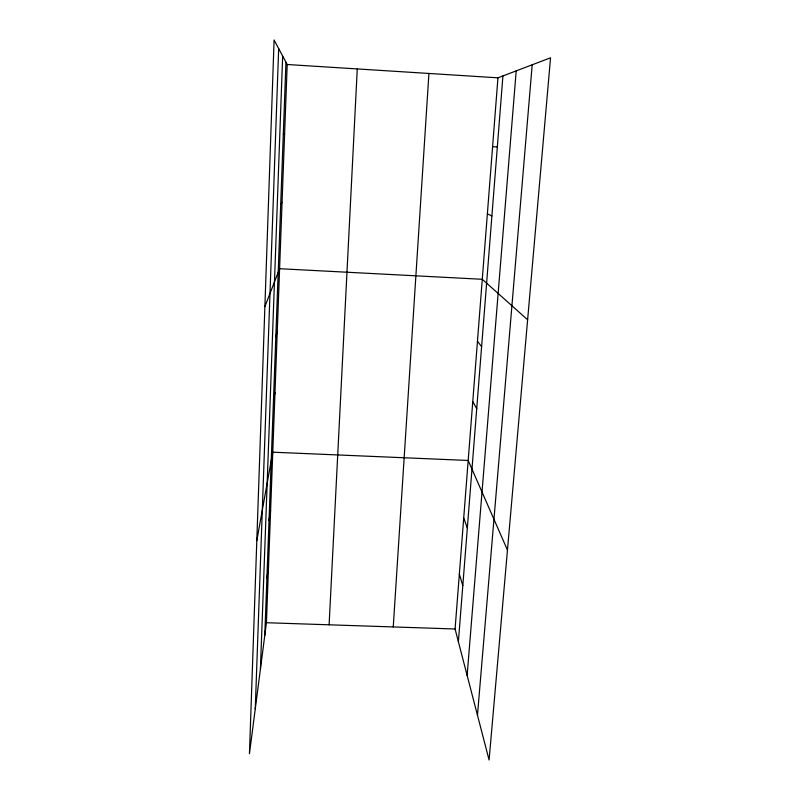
<?xml version="1.0" encoding="UTF-8"?>
<svg xmlns="http://www.w3.org/2000/svg" width="800" height="800" viewBox="0 0 800 800"><rect width="100%" height="100%" fill="white"/><g stroke="black" fill="none" stroke-linecap="round" stroke-linejoin="round"><path stroke-width="1.2" d="M255.26 708.88L278.67 48.57M260.42 669.06L282.66 56.02M264.78 635.43L285.96 62.2M266.43 622.72L287.19 64.5L274.09 40L249.45 753.73L266.43 622.72L455.08 628.99L489.09 760L550.55 57.81L497.95 77.82L287.19 64.5M329.11 624.81L357.27 68.93M393.25 626.94L428.93 73.46M455.08 628.99L497.95 77.82M458.39 641.73L502.92 75.93M467.13 675.42L516.2 70.88M477.47 715.23L532.19 64.8M266.88 578.61L268.49 567.23M269.03 520.38L270.6 510.41M256.8 540.68L272.77 452.19L468.19 460.47L507.46 550.1M273.5 399.5L274.99 392.54M275.82 336.72L277.26 331.4M264.88 306.61L279.6 268.71L482.28 279.29L527.62 319.78M280.71 204.18L282.06 202.44M492.59 146.75L497.33 146.89M283.3 134.17L284.59 134.39M487.37 213.89L491.9 215.94M477.47 341.18L481.61 346.71M472.77 401.55L476.73 408.68M463.72 517.98L467.34 528.06M459.35 574.14L462.81 585.58"/></g></svg>
